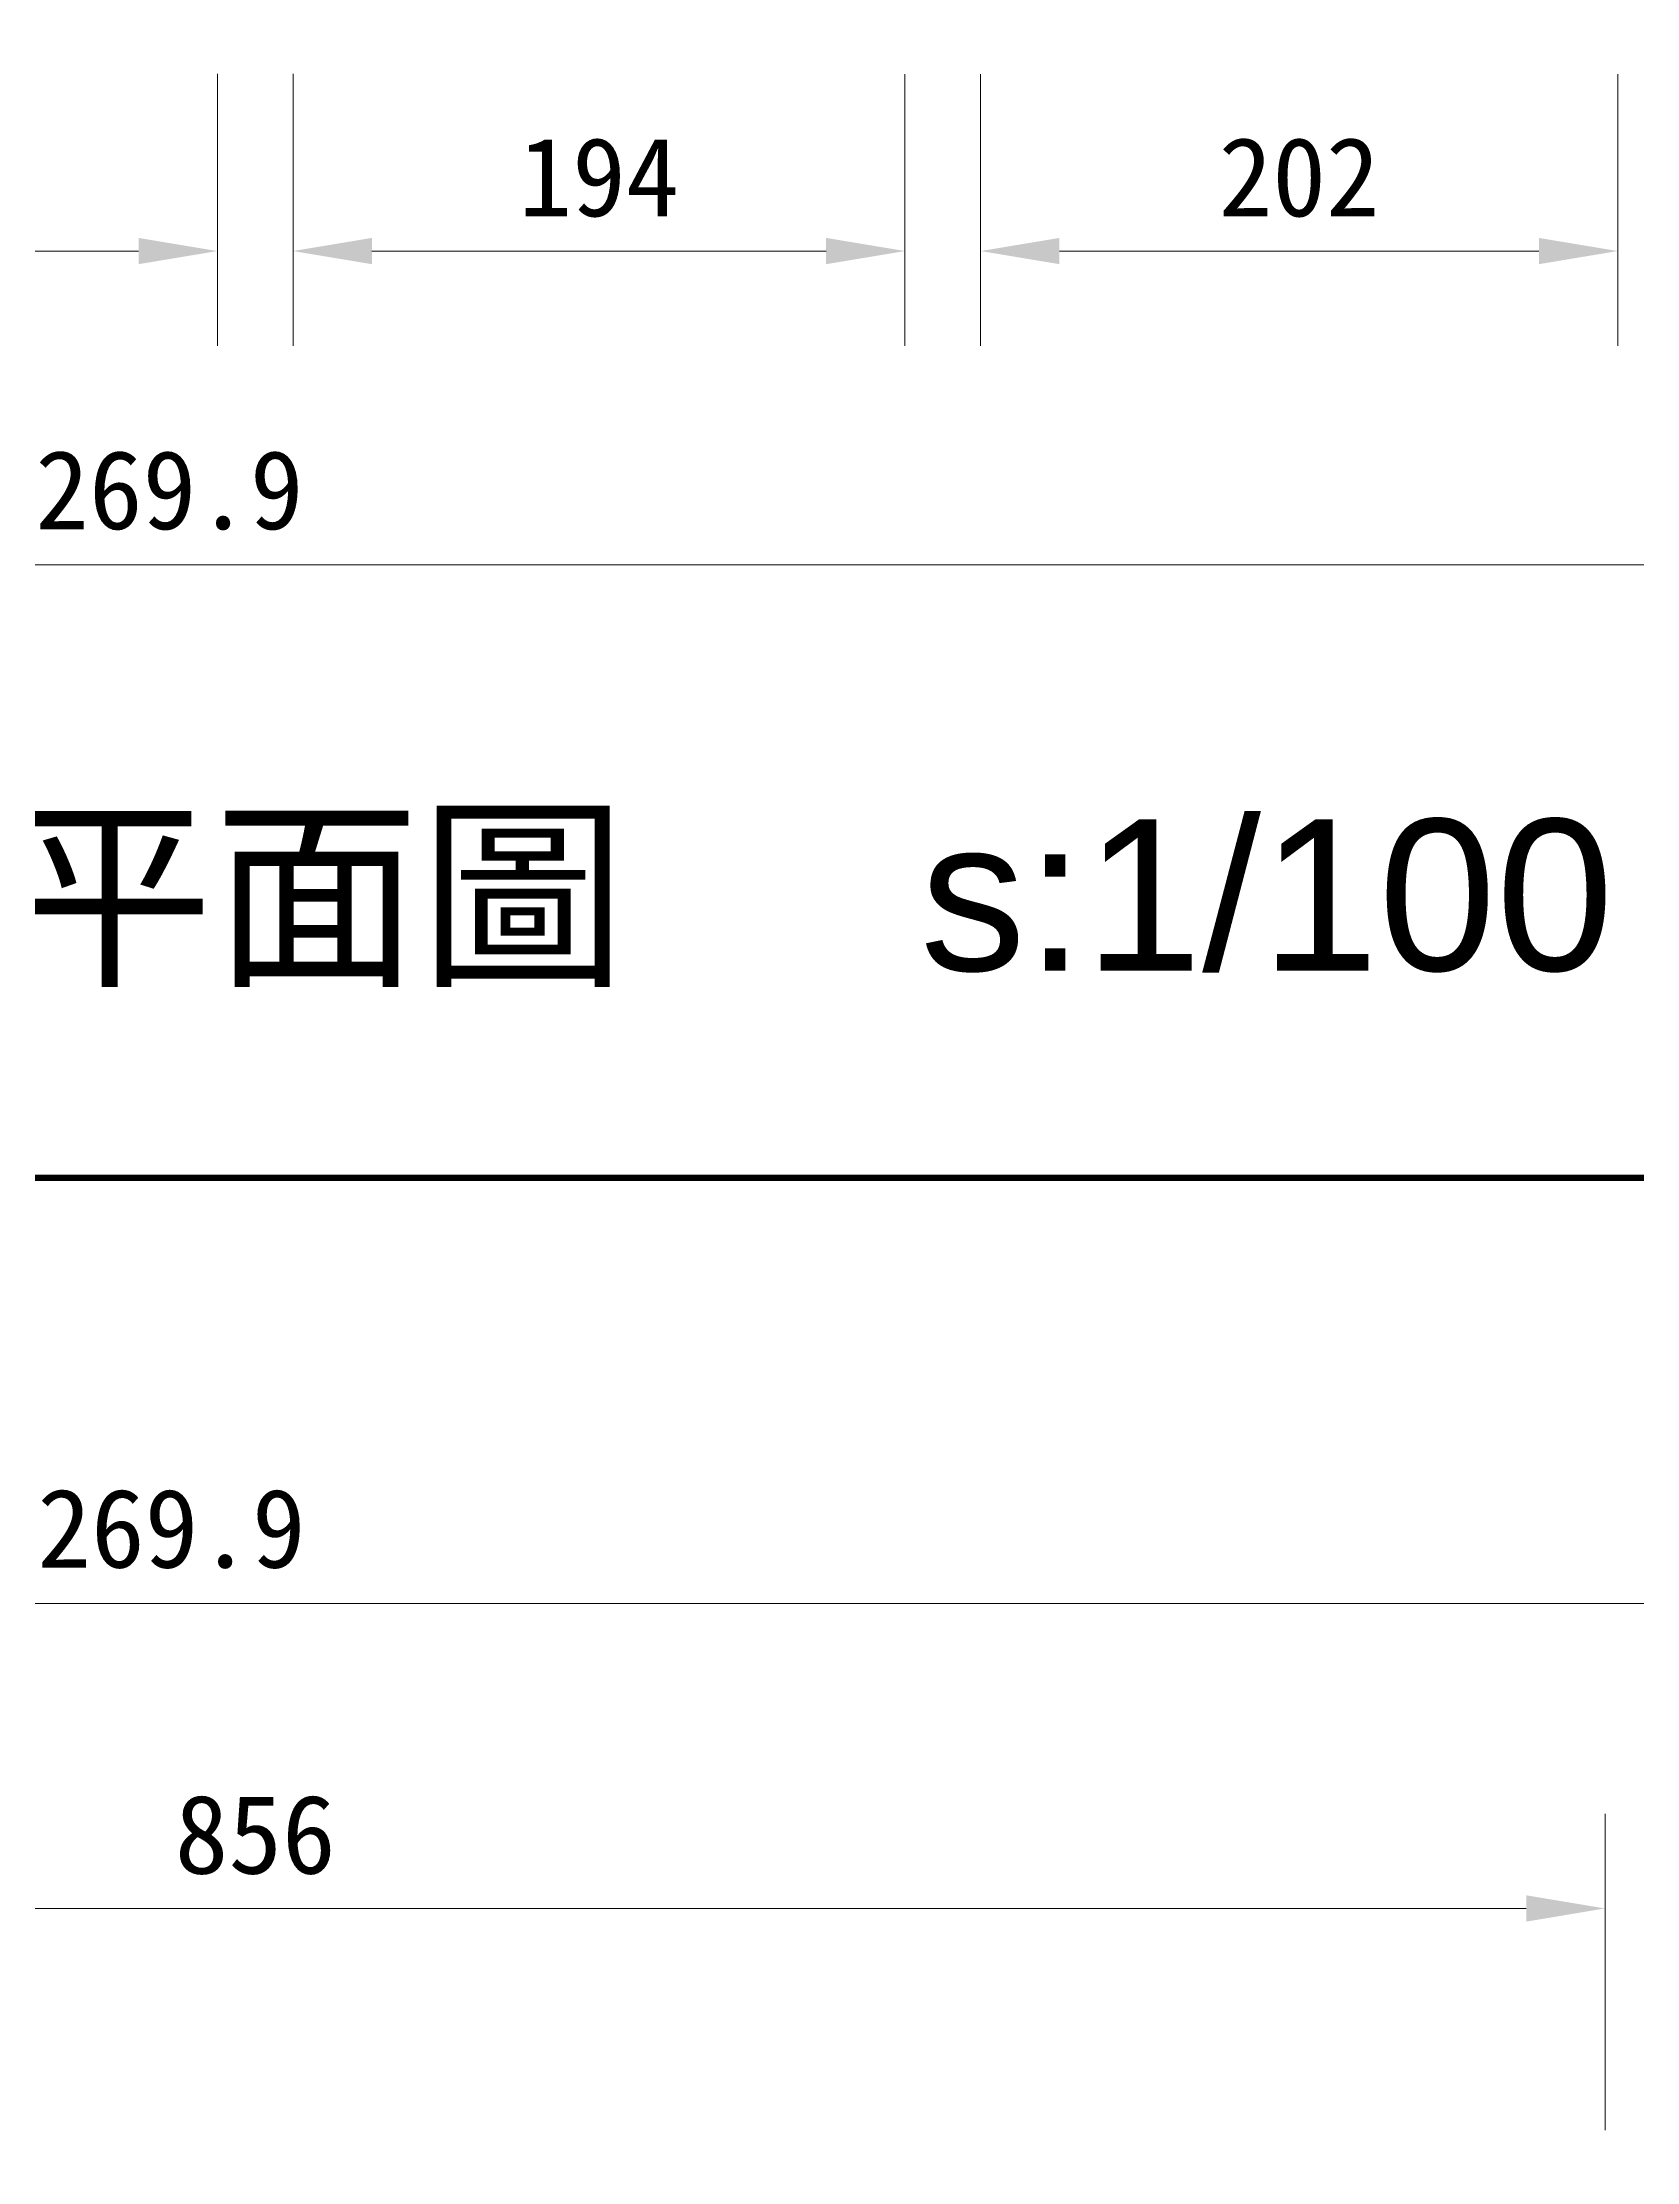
# Model space of a CAD drawing. Header units: centimetres. Extents: x 1966 to 8787, y 7398 to 12383.
# Drawn here: x 3425 to 3931, y 10038 to 10710 of the extents above; entities that cross this region are included whole.
import ezdxf

# ---------------------------------------------------------------- set-up
doc = ezdxf.new("R2010")
doc.units = ezdxf.units.CM
doc.header["$PDMODE"] = 35
doc.styles.get("Standard").update_dxf_attribs({"font": 'arial.ttf', "height": 10})
doc.styles.add('文2.5', font='kaiu.ttf', dxfattribs={"height": 2.5})
doc.dimstyles.new('DIM2.5', dxfattribs={"dimtxt": 2.5, "dimasz": 2.5, "dimexe": 3, "dimexo": 1, "dimgap": 1, "dimtad": 1, "dimdec": 1, "dimdsep": 46, "dimtxsty": '文2.5', "dimcen": 0, "dimadec": 0, "dimazin": 0, "dimtfac": 1, "dimtdec": 1, "dimtmove": 0, "dimatfit": 3, "dimfxl": 1, "dimlwd": 15, "dimlwe": 15, "dimarcsym": 0})

# ---------------------------------------------------------------- blocks, each defined once
blk = doc.blocks.new('*D11')
at = {"color": 0, "linetype": 'Continuous', "lineweight": 15, "transparency": 16777216}
for p, q in [((3304.97, 10699.93), (3304.97, 10613.84)), ((3480.97, 10699.99), (3480.97, 10613.84)), ((3329.97, 10643.84), (3455.97, 10643.84))]:
    blk.add_line(p, q, dxfattribs=at)
at = {"color": 0, "transparency": 16777216}
for points in [[(3329.97, 10648), (3329.97, 10639.67), (3304.97, 10643.84)], [(3455.97, 10648), (3455.97, 10639.67), (3480.97, 10643.84)]]:
    blk.add_solid(points, dxfattribs=at)
at = {"layer": 'DEFPOINTS', "color": 0, "transparency": 16777216}
for p in [(3304.97, 10709.93), (3480.97, 10709.99), (3480.97, 10643.84)]:
    blk.add_point(p, dxfattribs=at)
at = {"color": 0, "transparency": 16777216, "insert": (3392.97, 10667.16), "char_height": 25, "attachment_point": 5, "style": '文2.5'}
blk.add_mtext('176', dxfattribs=at)
blk = doc.blocks.new('*D12')
at = {"color": 0, "linetype": 'Continuous', "lineweight": 15, "transparency": 16777216}
for p, q in [((3504.97, 10699.99), (3504.97, 10613.84)), ((3698.97, 10699.93), (3698.97, 10613.84)), ((3529.97, 10643.84), (3673.97, 10643.84))]:
    blk.add_line(p, q, dxfattribs=at)
at = {"color": 0, "transparency": 16777216}
for points in [[(3529.97, 10648), (3529.97, 10639.67), (3504.97, 10643.84)], [(3673.97, 10648), (3673.97, 10639.67), (3698.97, 10643.84)]]:
    blk.add_solid(points, dxfattribs=at)
at = {"layer": 'DEFPOINTS', "color": 0, "transparency": 16777216}
for p in [(3504.97, 10709.99), (3698.97, 10709.93), (3698.97, 10643.84)]:
    blk.add_point(p, dxfattribs=at)
at = {"color": 0, "transparency": 16777216, "insert": (3601.97, 10667.16), "char_height": 25, "attachment_point": 5, "style": '文2.5'}
blk.add_mtext('194', dxfattribs=at)
blk = doc.blocks.new('*D13')
at = {"color": 0, "linetype": 'Continuous', "lineweight": 15, "transparency": 16777216}
for p, q in [((3722.97, 10699.93), (3722.97, 10613.84)), ((3924.97, 10699.93), (3924.97, 10613.84)), ((3747.97, 10643.84), (3899.97, 10643.84))]:
    blk.add_line(p, q, dxfattribs=at)
at = {"color": 0, "transparency": 16777216}
for points in [[(3747.97, 10648), (3747.97, 10639.67), (3722.97, 10643.84)], [(3899.97, 10648), (3899.97, 10639.67), (3924.97, 10643.84)]]:
    blk.add_solid(points, dxfattribs=at)
at = {"layer": 'DEFPOINTS', "color": 0, "transparency": 16777216}
for p in [(3722.97, 10709.93), (3924.97, 10709.93), (3924.97, 10643.84)]:
    blk.add_point(p, dxfattribs=at)
at = {"color": 0, "transparency": 16777216, "insert": (3823.97, 10667.16), "char_height": 25, "attachment_point": 5, "style": '文2.5'}
blk.add_mtext('202', dxfattribs=at)
blk = doc.blocks.new('*D16')
at = {"color": 0, "linetype": 'Continuous', "lineweight": 15, "transparency": 16777216}
for p, q in [((2322.97, 10699.99), (2322.97, 10514.34)), ((4592.9, 10699.93), (4592.9, 10514.34)), ((2347.97, 10544.34), (4567.9, 10544.34))]:
    blk.add_line(p, q, dxfattribs=at)
at = {"color": 0, "transparency": 16777216}
for points in [[(2347.97, 10548.5), (2347.97, 10540.17), (2322.97, 10544.34)], [(4567.9, 10548.5), (4567.9, 10540.17), (4592.9, 10544.34)]]:
    blk.add_solid(points, dxfattribs=at)
at = {"layer": 'DEFPOINTS', "color": 0, "transparency": 16777216}
for p in [(2322.97, 10709.99), (4592.9, 10709.93), (4592.9, 10544.34)]:
    blk.add_point(p, dxfattribs=at)
at = {"color": 0, "transparency": 16777216, "insert": (3457.26, 10567.96), "char_height": 25, "attachment_point": 5, "style": '文2.5'}
blk.add_mtext('2269.9', dxfattribs=at)
blk = doc.blocks.new('*D144')
at = {"color": 0, "linetype": 'Continuous', "lineweight": 15, "transparency": 16777216}
for p, q in [((3064.97, 10048.13), (3064.97, 10148.39)), ((3920.97, 10048.13), (3920.97, 10148.39)), ((3089.97, 10118.39), (3895.97, 10118.39))]:
    blk.add_line(p, q, dxfattribs=at)
at = {"color": 0, "transparency": 16777216}
for points in [[(3089.97, 10122.55), (3089.97, 10114.22), (3064.97, 10118.39)], [(3895.97, 10122.55), (3895.97, 10114.22), (3920.97, 10118.39)]]:
    blk.add_solid(points, dxfattribs=at)
at = {"layer": 'DEFPOINTS', "color": 0, "transparency": 16777216}
for p in [(3920.97, 10118.39), (3064.97, 10038.13), (3920.97, 10038.13)]:
    blk.add_point(p, dxfattribs=at)
at = {"color": 0, "transparency": 16777216, "insert": (3492.97, 10141.71), "char_height": 25, "attachment_point": 5, "style": '文2.5'}
blk.add_mtext('856', dxfattribs=at)
blk = doc.blocks.new('*D148')
at = {"color": 0, "linetype": 'Continuous', "lineweight": 15, "transparency": 16777216}
for p, q in [((2322.97, 10048.13), (2322.97, 10245.11)), ((4592.87, 10048.13), (4592.87, 10245.11)), ((2347.97, 10215.11), (4567.87, 10215.11))]:
    blk.add_line(p, q, dxfattribs=at)
at = {"color": 0, "transparency": 16777216}
for points in [[(2347.97, 10219.28), (2347.97, 10210.95), (2322.97, 10215.11)], [(4567.87, 10219.28), (4567.87, 10210.95), (4592.87, 10215.11)]]:
    blk.add_solid(points, dxfattribs=at)
at = {"layer": 'DEFPOINTS', "color": 0, "transparency": 16777216}
for p in [(4592.87, 10215.11), (2322.97, 10038.13), (4592.87, 10038.13)]:
    blk.add_point(p, dxfattribs=at)
at = {"color": 0, "transparency": 16777216, "insert": (3457.92, 10238.73), "char_height": 25, "attachment_point": 5, "style": '文2.5'}
blk.add_mtext('2269.9', dxfattribs=at)

msp = doc.modelspace()

# ---------------------------------------------------------------- linework, layer by layer
at = {"const_width": 2}
msp.add_lwpolyline([(3139.85, 10349.99), (3979.3, 10349.99)], dxfattribs=at)

# ---------------------------------------------------------------- texts
msp.add_text('原始結構平面圖     s:1/100', height=48).set_placement((3152.32, 10415.72))

# ---------------------------------------------------------------- dimensions: what is measured, and where the dimension line sits
dim = msp.add_linear_dim(base=(4592.9, 10544.34), p1=(2322.97, 10709.99), p2=(4592.9, 10709.93), dimstyle='DIM2.5')
dim.commit()
dim.dimension.update_dxf_attribs({"geometry": '*D16', "text_midpoint": (3457.26, 10544.34), "dimtype": 160})
for base, p1, p2, picture, middle in [((3480.97, 10643.84), (3304.97, 10709.93), (3480.97, 10709.99), '*D11', (3392.97, 10667.16)), ((3698.97, 10643.84), (3504.97, 10709.99), (3698.97, 10709.93), '*D12', (3601.97, 10667.16)), ((3924.97, 10643.84), (3722.97, 10709.93), (3924.97, 10709.93), '*D13', (3823.97, 10667.16)), ((4592.87, 10215.11), (2322.97, 10038.13), (4592.87, 10038.13), '*D148', (3457.92, 10238.73)), ((3920.97, 10118.39), (3064.97, 10038.13), (3920.97, 10038.13), '*D144', (3492.97, 10141.71))]:
    dim = msp.add_linear_dim(base=base, p1=p1, p2=p2, dimstyle='DIM2.5')
    dim.commit()
    dim.dimension.update_dxf_attribs({"geometry": picture, "text_midpoint": middle})

doc.saveas('drawing.dxf')
